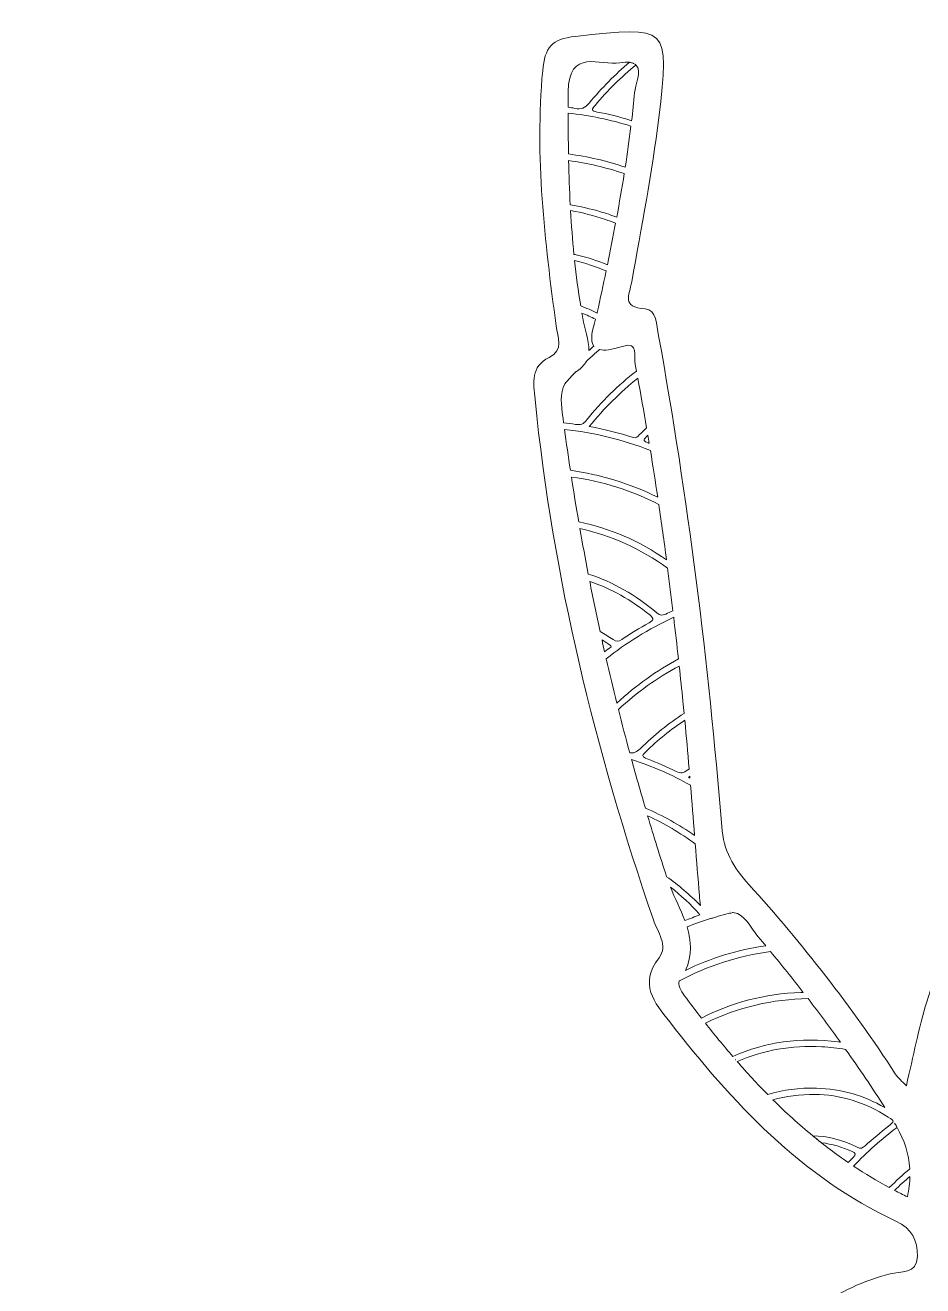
# Model space of a CAD drawing. Extents: x 40 to 1960, y -815 to -185.
# Drawn here: x 39.9 to 192.2, y -402.6 to -188.8 of the extents above; entities that cross this region are included whole.
import ezdxf

# ---------------------------------------------------------------- set-up
doc = ezdxf.new("R2010")
doc.units = 0
doc.header["$MEASUREMENT"] = 0
doc.layers.add('Layer 1', color=7, linetype='Continuous')

# ---------------------------------------------------------------- blocks, each defined once
blk = doc.blocks.new('block 3')
at = {"layer": 'Layer 1', "lineweight": 0}
for points, knots in [([(475.35, -586.38), (480.16, -585.13), (480.2, -582.26), (478.77, -577.99), (466.26, -540.62), (452.7, -503.66), (436.7, -467.62), (435.18, -464.18), (432.57, -461.12), (434.58, -456.68), (435.74, -454.12), (432.86, -453.58), (430.88, -452.94), (412.09, -446.77), (392.88, -442.1), (373.14, -441.15), (365.22, -440.77), (362.19, -438.62), (360.86, -430.79), (358.35, -415.98), (350.27, -405.17), (335.1, -400.74), (333.04, -400.14), (329.62, -401.03), (329.6, -397.12), (329.58, -393.89), (331.58, -392.44), (334.27, -391.11), (350.79, -382.95), (362.72, -369.71), (373.48, -355.2), (374.93, -353.24), (376.19, -351.25), (374.45, -349.03), (372.01, -345.91), (373.44, -343.12), (374.49, -340.04), (384.28, -311.56), (391.4, -282.47), (394.36, -252.45), (394.53, -250.66), (395.8, -248.17), (394.2, -247.2), (387.47, -243.09), (391.46, -237.32), (391.91, -232.49), (392.77, -223.34), (394.19, -214.16), (393.53, -205.03), (392.36, -188.8), (396.04, -191.71), (378.88, -189.99), (372.53, -189.36), (371.33, -192.01), (372.28, -197.47), (374.32, -209.21), (376.18, -220.98), (378.07, -232.74), (378.28, -234.06), (380.09, -236.18), (377.33, -236.48), (373.16, -236.94), (373.85, -240.05), (373.38, -242.58), (368.12, -270.56), (364.89, -298.81), (362.49, -327.16), (362.34, -328.89), (362.45, -330.42), (360.78, -332.01), (352.3, -340.12), (345.55, -349.71), (338.47, -359), (336.11, -362.1), (334.7, -366.02), (331.03, -368.61), (329.16, -352.24), (324.09, -338.84), (306.57, -334.53), (304.9, -334.12), (304.38, -332.93), (304.46, -331.47), (304.79, -325.6), (302.88, -319.96), (304.37, -313.81), (307.46, -301.09), (296.22, -286.59), (285.14, -288.88), (279.96, -289.94), (275.28, -289.68), (270.44, -288.86), (261.67, -287.37), (253.05, -288.25), (244.43, -289.82), (243.09, -290.07), (241.9, -290.49), (240.44, -290.17), (225.89, -287.02), (213.78, -297.69), (216.23, -312.27), (217.2, -318.08), (216.63, -323.56), (216.57, -329.22), (216.53, -332.79), (215.39, -334.22), (211.84, -335.25), (202.13, -338.07), (195.75, -344.71), (192.81, -354.39), (191.44, -358.9), (190.56, -363.57), (189.36, -368.63), (188.62, -367.85), (187.93, -367.3), (187.48, -366.61), (180.11, -355.21), (171.75, -344.55), (162.66, -334.5), (159.94, -331.49), (158.38, -328.84), (158.05, -324.65), (155.81, -296.75), (152.33, -268.99), (147.35, -241.44), (147.02, -239.64), (147.03, -236.99), (145.07, -236.87), (140.97, -236.62), (142.39, -234.55), (142.79, -232.3), (144.43, -223.05), (146.24, -213.81), (147.37, -204.49), (149.28, -188.78), (149.1, -188.93), (133.25, -190.68), (129.15, -191.13), (128.05, -192.55), (127.69, -196.52), (126.35, -211.07), (128.03, -225.4), (129.97, -239.74), (130.24, -241.76), (131.38, -243.83), (128.79, -245.13), (125.61, -246.72), (126.11, -249.35), (126.39, -252.22), (129.43, -282.47), (136.59, -311.77), (146.46, -340.47), (147.19, -342.58), (149.01, -344.87), (147.42, -346.94), (143.95, -351.42), (146.63, -354.48), (149.23, -357.81), (159.9, -371.49), (171.5, -384.11), (187.6, -391.59), (190.33, -392.85), (191.27, -394.91), (191.25, -397.57), (191.22, -400.66), (188.3, -400.1), (186.63, -400.53), (182.12, -401.72), (178.01, -403.54), (174.25, -406.27), (164.41, -413.42), (160.77, -423.97), (158.78, -435.21), (158.09, -439.11), (156.81, -440.64), (152.76, -440.76), (133.84, -441.34), (115.49, -445.38), (97.4, -450.62), (91.92, -452.21), (83.79, -451.87), (86.79, -461.8), (86.89, -462.15), (86.52, -462.66), (86.33, -463.07), (76.22, -485.63), (66.35, -508.29), (58.27, -531.67), (52.73, -547.68), (47.07, -563.65), (41.51, -579.65), (40.59, -582.28), (40.55, -584.85), (43.95, -585.63), (48.56, -586.68), (48.64, -589.63), (47.85, -593.4), (42.87, -617.1), (41.35, -641.14), (41.56, -665.27), (41.7, -681.66), (39.93, -678.91), (56.26, -679.16), (60.87, -679.24), (62.3, -677.45), (62.34, -673.17), (62.38, -668.13), (63.15, -663.09), (63.16, -658.04), (63.22, -637.84), (64.13, -617.62), (62.28, -597.44), (62.14, -595.85), (60.27, -591.79), (64.54, -593.05), (68.84, -594.31), (69.34, -591.92), (70.04, -589.19), (79.31, -553.53), (87.84, -517.7), (94.28, -481.41), (95.14, -476.58), (96.89, -475.75), (100.86, -476.65), (115.54, -479.98), (130.45, -480.2), (145.37, -479.64), (149.98, -479.47), (150.81, -480.91), (150.21, -485.06), (148.28, -498.46), (146.41, -511.89), (146.04, -525.43), (145.92, -529.86), (144.28, -532.39), (140.7, -534.84), (120.95, -548.32), (107.03, -567.11), (94.17, -586.82), (92.93, -588.73), (91.96, -591.24), (94.71, -591.83), (100.16, -593.02), (99.6, -597.45), (100.2, -600.93), (107.8, -645.31), (119.43, -688.59), (135.49, -730.65), (136.63, -733.62), (136.86, -736.4), (136.11, -739.36), (131.88, -756.05), (129.25, -773.03), (127.03, -790.09), (124.93, -806.3), (125.02, -805.79), (140.83, -809.28), (147.93, -810.84), (149.64, -808.9), (150.07, -802.37), (151.41, -781.96), (152.4, -761.57), (150.59, -741.14), (150.47, -739.79), (150.15, -737.48), (150.72, -737.2), (157.51, -733.83), (153.04, -728.9), (152.33, -724.83), (151.38, -719.45), (149.53, -714.22), (148.08, -708.92), (138.34, -673.36), (127.16, -638.24), (115.24, -603.35), (114.56, -601.36), (111.46, -598.54), (115.44, -597.04), (125.61, -593.21), (135.12, -588.04), (145.12, -582.14), (145.47, -585.49), (145.78, -587.73), (145.93, -589.97), (147.4, -610.89), (151.06, -631.41), (158.6, -651.01), (166.12, -670.54), (175.93, -688.54), (195.34, -699.17), (197.2, -700.19), (198.46, -702.47), (199.76, -704.32), (223.81, -738.61), (273.84, -746.11), (306.25, -719.46), (318.51, -709.39), (328.14, -696.28), (341.24, -686.97), (342.32, -686.19), (343.08, -684.93), (343.94, -683.86), (360.39, -663.35), (367.64, -639.12), (371.96, -613.8), (373.71, -603.52), (374.67, -593.11), (376.08, -582.01), (384.59, -587.7), (392.8, -592.3), (401.69, -595.34), (406.81, -597.1), (407.28, -599.13), (405.51, -604.17), (391.13, -645.23), (378.27, -686.77), (367.42, -728.92), (366.86, -731.11), (365.28, -734.35), (367.45, -735.23), (372.22, -737.15), (370.16, -740.46), (369.96, -743.27), (368.56, -763.72), (369.32, -784.12), (371.01, -804.51), (371.39, -809.1), (373.02, -811.16), (378.05, -809.59), (381.74, -808.44), (385.69, -807.8), (389.55, -807.65), (394.39, -807.46), (394.93, -805.24), (394.62, -800.98), (393.14, -780.56), (389.74, -760.47), (385.03, -740.59), (384.15, -736.87), (384.28, -733.58), (385.61, -729.91), (390.51, -716.35), (395.3, -702.74), (399.64, -688.98), (408.96, -659.46), (415.66, -629.29), (421.13, -598.82), (421.53, -596.56), (420.87, -593.43), (424.3, -592.63), (428.83, -591.57), (428.23, -589.23), (426.19, -586.14), (413.09, -566.34), (399.19, -547.27), (378.73, -534.21), (376.54, -532.8), (374.89, -531.38), (374.64, -528.37), (373.45, -513.98), (372.21, -499.58), (370.56, -485.24), (370, -480.45), (371.39, -479.44), (375.92, -479.65), (390.17, -480.33), (404.45, -479.89), (418.45, -477.2), (424.32, -476.07), (425.8, -477.71), (426.75, -483.03), (432.98, -517.99), (441.38, -552.47), (450.28, -586.83), (451.47, -591.42), (452.06, -595.79), (458.83, -592.3), (458.68, -595.3), (458.61, -597.57), (458.46, -599.85), (456.87, -624.4), (457.09, -648.95), (458.54, -673.51), (458.77, -677.52), (459.99, -679.54), (464.23, -679.12), (466.05, -678.94), (467.91, -679.11), (469.74, -679.13), (479.06, -679.24), (479.16, -679.24), (479.25, -669.73), (479.49, -643.97), (478.15, -618.34), (472.96, -593.03), (472.44, -590.51), (471.22, -587.46), (475.35, -586.38)], [0, 0, 0, 0, 1, 1, 1, 2, 2, 2, 3, 3, 3, 4, 4, 4, 5, 5, 5, 6, 6, 6, 7, 7, 7, 8, 8, 8, 9, 9, 9, 10, 10, 10, 11, 11, 11, 12, 12, 12, 13, 13, 13, 14, 14, 14, 15, 15, 15, 16, 16, 16, 17, 17, 17, 18, 18, 18, 19, 19, 19, 20, 20, 20, 21, 21, 21, 22, 22, 22, 23, 23, 23, 24, 24, 24, 25, 25, 25, 26, 26, 26, 27, 27, 27, 28, 28, 28, 29, 29, 29, 30, 30, 30, 31, 31, 31, 32, 32, 32, 33, 33, 33, 34, 34, 34, 35, 35, 35, 36, 36, 36, 37, 37, 37, 38, 38, 38, 39, 39, 39, 40, 40, 40, 41, 41, 41, 42, 42, 42, 43, 43, 43, 44, 44, 44, 45, 45, 45, 46, 46, 46, 47, 47, 47, 48, 48, 48, 49, 49, 49, 50, 50, 50, 51, 51, 51, 52, 52, 52, 53, 53, 53, 54, 54, 54, 55, 55, 55, 56, 56, 56, 57, 57, 57, 58, 58, 58, 59, 59, 59, 60, 60, 60, 61, 61, 61, 62, 62, 62, 63, 63, 63, 64, 64, 64, 65, 65, 65, 66, 66, 66, 67, 67, 67, 68, 68, 68, 69, 69, 69, 70, 70, 70, 71, 71, 71, 72, 72, 72, 73, 73, 73, 74, 74, 74, 75, 75, 75, 76, 76, 76, 77, 77, 77, 78, 78, 78, 79, 79, 79, 80, 80, 80, 81, 81, 81, 82, 82, 82, 83, 83, 83, 84, 84, 84, 85, 85, 85, 86, 86, 86, 87, 87, 87, 88, 88, 88, 89, 89, 89, 90, 90, 90, 91, 91, 91, 92, 92, 92, 93, 93, 93, 94, 94, 94, 95, 95, 95, 96, 96, 96, 97, 97, 97, 98, 98, 98, 99, 99, 99, 100, 100, 100, 101, 101, 101, 102, 102, 102, 103, 103, 103, 104, 104, 104, 105, 105, 105, 106, 106, 106, 107, 107, 107, 108, 108, 108, 109, 109, 109, 110, 110, 110, 111, 111, 111, 112, 112, 112, 113, 113, 113, 114, 114, 114, 115, 115, 115, 116, 116, 116, 117, 117, 117, 118, 118, 118, 119, 119, 119, 120, 120, 120, 121, 121, 121, 122, 122, 122, 123, 123, 123, 124, 124, 124, 125, 125, 125, 126, 126, 126, 127, 127, 127, 128, 128, 128, 129, 129, 129, 130, 130, 130, 131, 131, 131, 132, 132, 132, 132]), ([(132.02, -200.08), (132.05, -192.59), (137.49, -195.68), (140.77, -195.15), (141.44, -195.04), (141.97, -195.02), (142.4, -195.07), (140, -197.11), (137.72, -199.41), (135.57, -201.98), (134.86, -202.83), (134.22, -203.12), (133.16, -202.88), (132.78, -202.79), (132.4, -202.74), (132.01, -202.7), (132.01, -201.83), (132.02, -200.96), (132.02, -200.08)], [0, 0, 0, 0, 1, 1, 1, 2, 2, 2, 3, 3, 3, 4, 4, 4, 5, 5, 5, 6, 6, 6, 6]), ([(143.27, -200.24), (143.13, -201.83), (142.96, -203.42), (142.77, -205), (142.67, -204.98), (142.57, -204.95), (142.47, -204.91), (140.67, -204.28), (138.81, -203.82), (136.92, -203.51), (135.85, -203.33), (136.04, -203.02), (136.57, -202.38), (138.69, -199.84), (141, -197.56), (143.5, -195.53), (144.56, -196.54), (143.4, -198.93), (143.27, -200.24)], [0, 0, 0, 0, 1, 1, 1, 2, 2, 2, 3, 3, 3, 4, 4, 4, 5, 5, 5, 6, 6, 6, 6]), ([(142.75, -195.14), (142.65, -195.11), (142.54, -195.09), (142.42, -195.08), (142.54, -195.09), (142.65, -195.11), (142.75, -195.14)], [0, 0, 0, 0, 1, 1, 1, 2, 2, 2, 2]), ([(142.97, -195.2), (142.9, -195.18), (142.83, -195.16), (142.76, -195.14), (142.83, -195.16), (142.9, -195.18), (142.97, -195.2)], [0, 0, 0, 0, 1, 1, 1, 2, 2, 2, 2]), ([(143.16, -195.28), (143.12, -195.27), (143.08, -195.25), (143.04, -195.23), (143.08, -195.25), (143.12, -195.27), (143.16, -195.28)], [0, 0, 0, 0, 1, 1, 1, 2, 2, 2, 2]), ([(143.32, -195.38), (143.29, -195.36), (143.27, -195.34), (143.24, -195.33), (143.27, -195.34), (143.29, -195.36), (143.32, -195.38)], [0, 0, 0, 0, 1, 1, 1, 2, 2, 2, 2]), ([(143.47, -195.49), (143.44, -195.47), (143.42, -195.45), (143.4, -195.43), (143.42, -195.45), (143.44, -195.47), (143.47, -195.49)], [0, 0, 0, 0, 1, 1, 1, 2, 2, 2, 2]), ([(132.07, -210.62), (132.03, -208.31), (132.02, -206.01), (132.01, -203.7), (135.64, -204.07), (139.2, -204.8), (142.66, -205.88), (142.37, -208.21), (142.05, -210.54), (141.69, -212.86), (138.54, -211.78), (135.32, -211.04), (132.07, -210.62)], [0, 0, 0, 0, 1, 1, 1, 2, 2, 2, 3, 3, 3, 4, 4, 4, 4]), ([(137.49, -220.41), (135.79, -219.91), (134.08, -219.53), (132.36, -219.25), (132.23, -216.75), (132.15, -214.25), (132.09, -211.74), (135.29, -212.16), (138.45, -212.89), (141.52, -213.95), (141.13, -216.42), (140.7, -218.88), (140.24, -221.34), (139.34, -221), (138.43, -220.68), (137.49, -220.41)], [0, 0, 0, 0, 1, 1, 1, 2, 2, 2, 3, 3, 3, 4, 4, 4, 5, 5, 5, 5]), ([(138.66, -229.42), (136.96, -228.71), (135.19, -228.14), (133.36, -227.72), (133.23, -227.69), (133.11, -227.67), (132.99, -227.64), (132.74, -225.16), (132.56, -222.69), (132.42, -220.21), (134.43, -220.57), (136.39, -221.09), (138.32, -221.72), (138.9, -221.92), (139.48, -222.12), (140.05, -222.34), (139.61, -224.7), (139.14, -227.06), (138.66, -229.42)], [0, 0, 0, 0, 1, 1, 1, 2, 2, 2, 3, 3, 3, 4, 4, 4, 5, 5, 5, 6, 6, 6, 6]), ([(134.14, -236.38), (133.71, -233.81), (133.36, -231.24), (133.09, -228.67), (134.95, -229.11), (136.73, -229.71), (138.44, -230.46), (137.96, -232.8), (137.46, -235.14), (136.95, -237.48), (136.94, -237.52), (136.93, -237.56), (136.92, -237.6), (136.02, -237.14), (135.09, -236.73), (134.14, -236.38)], [0, 0, 0, 0, 1, 1, 1, 2, 2, 2, 3, 3, 3, 4, 4, 4, 5, 5, 5, 5]), ([(136.36, -243.21), (136.08, -243.46), (135.8, -243.7), (135.52, -243.94), (135.58, -242.17), (134.81, -240.2), (134.49, -238.48), (134.44, -238.19), (134.39, -237.89), (134.34, -237.6), (135.13, -237.91), (135.91, -238.26), (136.65, -238.65), (136.19, -240.31), (135.61, -242.23), (136.36, -243.21)], [0, 0, 0, 0, 1, 1, 1, 2, 2, 2, 3, 3, 3, 4, 4, 4, 5, 5, 5, 5]), ([(131.45, -249.57), (132.05, -248.9), (132.66, -248.24), (133.29, -247.59), (133.38, -247.52), (133.47, -247.45), (133.58, -247.39), (134.28, -246.93), (134.75, -246.41), (135.05, -245.84), (135.05, -245.84), (135.05, -245.84), (135.05, -245.84), (135.3, -245.6), (135.56, -245.36), (135.81, -245.12), (136.31, -244.67), (136.81, -244.23), (137.32, -243.8), (137.32, -243.8), (137.32, -243.8), (137.32, -243.8), (138.12, -243.98), (139.36, -243.85), (141.21, -243.25), (144.1, -242.31), (143.12, -245.07), (143.36, -246.29), (143.43, -246.67), (143.5, -247.05), (143.58, -247.43), (140.49, -249.82), (137.67, -252.59), (135.14, -255.74), (134.61, -256.41), (134.13, -256.62), (133.28, -256.48), (132.6, -256.37), (131.92, -256.28), (131.24, -256.2), (131.19, -255.87), (131.15, -255.55), (131.1, -255.22), (130.84, -253.22), (130.53, -251.29), (131.45, -249.57)], [0, 0, 0, 0, 1, 1, 1, 2, 2, 2, 3, 3, 3, 4, 4, 4, 5, 5, 5, 6, 6, 6, 7, 7, 7, 8, 8, 8, 9, 9, 9, 10, 10, 10, 11, 11, 11, 12, 12, 12, 13, 13, 13, 14, 14, 14, 15, 15, 15, 15]), ([(133.28, -247.59), (133.17, -247.67), (133.07, -247.74), (132.98, -247.82), (133.07, -247.74), (133.17, -247.67), (133.28, -247.59)], [0, 0, 0, 0, 1, 1, 1, 2, 2, 2, 2]), ([(145.32, -257.06), (144.9, -257.45), (144.49, -257.85), (144.08, -258.27), (143.8, -258.56), (143.58, -258.9), (143.02, -258.71), (140.68, -257.92), (138.27, -257.34), (135.57, -256.82), (138.14, -253.73), (140.88, -251), (143.81, -248.66), (144.34, -251.45), (144.84, -254.26), (145.32, -257.06)], [0, 0, 0, 0, 1, 1, 1, 2, 2, 2, 3, 3, 3, 4, 4, 4, 5, 5, 5, 5]), ([(145.96, -260.89), (146.39, -263.54), (146.81, -266.18), (147.2, -268.83), (142.45, -266.49), (137.45, -264.98), (132.39, -264.26), (132.04, -261.95), (131.71, -259.64), (131.39, -257.33), (136.38, -257.86), (141.28, -259.07), (145.96, -260.89)], [0, 0, 0, 0, 1, 1, 1, 2, 2, 2, 3, 3, 3, 4, 4, 4, 4]), ([(145.76, -259.67), (145.69, -259.65), (145.63, -259.62), (145.56, -259.6), (144.81, -259.34), (144.69, -259.13), (145.31, -258.52), (145.38, -258.45), (145.46, -258.38), (145.53, -258.31), (145.61, -258.76), (145.68, -259.22), (145.76, -259.67)], [0, 0, 0, 0, 1, 1, 1, 2, 2, 2, 3, 3, 3, 4, 4, 4, 4]), ([(148.69, -279.46), (144.11, -276.24), (139.14, -274.09), (133.81, -273.02), (133.37, -270.48), (132.96, -267.95), (132.56, -265.4), (137.87, -266.14), (142.81, -267.7), (147.38, -270.06), (147.84, -273.19), (148.28, -276.33), (148.69, -279.46)], [0, 0, 0, 0, 1, 1, 1, 2, 2, 2, 3, 3, 3, 4, 4, 4, 4]), ([(148.88, -280.88), (149.19, -283.28), (149.49, -285.68), (149.78, -288.09), (149.37, -288.27), (148.96, -288.45), (148.55, -288.64), (147.96, -288.92), (147.58, -288.9), (147.07, -288.46), (143.49, -285.39), (139.61, -283.2), (135.43, -281.86), (134.93, -279.3), (134.46, -276.73), (134, -274.15), (139.29, -275.3), (144.3, -277.52), (148.88, -280.88)], [0, 0, 0, 0, 1, 1, 1, 2, 2, 2, 3, 3, 3, 4, 4, 4, 5, 5, 5, 6, 6, 6, 6]), ([(135.67, -283.11), (139.32, -284.34), (142.71, -286.24), (145.86, -288.79), (146.63, -289.42), (146.53, -289.67), (145.72, -290.12), (144.14, -291), (142.61, -291.96), (141.12, -292.95), (140.56, -293.32), (140.21, -293.36), (139.64, -292.97), (138.92, -292.47), (138.18, -292.02), (137.44, -291.61), (136.82, -288.78), (136.23, -285.95), (135.67, -283.11)], [0, 0, 0, 0, 1, 1, 1, 2, 2, 2, 3, 3, 3, 4, 4, 4, 5, 5, 5, 6, 6, 6, 6]), ([(150.71, -296.25), (147.05, -298.22), (143.56, -300.72), (140.26, -303.74), (139.64, -301.24), (139.04, -298.74), (138.47, -296.23), (141.84, -293.56), (145.67, -291.15), (149.91, -289.19), (150.19, -291.54), (150.46, -293.9), (150.71, -296.25)], [0, 0, 0, 0, 1, 1, 1, 2, 2, 2, 3, 3, 3, 4, 4, 4, 4]), ([(137.75, -293.01), (138.23, -293.31), (138.7, -293.62), (139.17, -293.96), (139.22, -293.99), (139.25, -294.07), (139.33, -294.19), (138.95, -294.47), (138.57, -294.77), (138.2, -295.06), (138.04, -294.38), (137.89, -293.69), (137.75, -293.01)], [0, 0, 0, 0, 1, 1, 1, 2, 2, 2, 3, 3, 3, 4, 4, 4, 4]), ([(142.45, -312.16), (141.79, -309.72), (141.15, -307.27), (140.53, -304.82), (143.68, -301.88), (147.12, -299.43), (150.85, -297.47), (151.06, -299.46), (151.27, -301.45), (151.48, -303.44), (151.54, -304.13), (151.61, -304.81), (151.68, -305.49), (149.09, -307.16), (146.59, -309.15), (144.2, -311.48), (143.62, -312.04), (143.14, -312.29), (142.45, -312.16)], [0, 0, 0, 0, 1, 1, 1, 2, 2, 2, 3, 3, 3, 4, 4, 4, 5, 5, 5, 6, 6, 6, 6]), ([(152.53, -314.88), (152.45, -314.94), (152.36, -315.01), (152.28, -315.07), (151.62, -315.61), (151.15, -315.73), (150.35, -315.34), (148.74, -314.53), (147.07, -313.84), (145.4, -313.19), (144.65, -312.89), (144.41, -312.73), (145.1, -312.05), (147.2, -309.98), (149.43, -308.19), (151.79, -306.66), (152.05, -309.4), (152.3, -312.13), (152.53, -314.88)], [0, 0, 0, 0, 1, 1, 1, 2, 2, 2, 3, 3, 3, 4, 4, 4, 5, 5, 5, 6, 6, 6, 6]), ([(152.76, -317.68), (153, -320.52), (153.23, -323.35), (153.45, -326.18), (150.86, -324.38), (148.07, -322.83), (145.1, -321.54), (144.3, -318.8), (143.51, -316.06), (142.76, -313.32), (146.28, -314.44), (149.61, -315.89), (152.76, -317.68)], [0, 0, 0, 0, 1, 1, 1, 2, 2, 2, 3, 3, 3, 4, 4, 4, 4]), ([(152.67, -316.49), (152.58, -316.44), (152.5, -316.39), (152.42, -316.35), (152.49, -316.29), (152.57, -316.23), (152.64, -316.16), (152.65, -316.27), (152.66, -316.38), (152.67, -316.49)], [0, 0, 0, 0, 1, 1, 1, 2, 2, 2, 3, 3, 3, 3]), ([(145.49, -322.86), (148.32, -324.16), (151.01, -325.74), (153.57, -327.61), (153.8, -330.53), (154.03, -333.45), (154.27, -336.36), (154.32, -336.88), (154.37, -337.49), (154.48, -338.08), (152.64, -336.24), (150.71, -334.6), (148.71, -333.18), (147.59, -329.75), (146.52, -326.31), (145.49, -322.86)], [0, 0, 0, 0, 1, 1, 1, 2, 2, 2, 3, 3, 3, 4, 4, 4, 5, 5, 5, 5]), ([(154.35, -339.64), (153.5, -339.97), (152.65, -340.29), (151.81, -340.63), (151.09, -338.71), (150.11, -336.83), (149.35, -334.94), (151.14, -336.33), (152.82, -337.9), (154.35, -339.64)], [0, 0, 0, 0, 1, 1, 1, 2, 2, 2, 3, 3, 3, 3]), ([(156.65, -340.14), (157.75, -339.81), (158.86, -339.51), (160, -339.24), (162.01, -339.53), (162.9, -341.76), (164.2, -343.3), (164.64, -343.82), (165.07, -344.35), (165.51, -344.88), (160.72, -345.57), (156.19, -346.98), (151.9, -349.08), (153.11, -346.49), (152.91, -344.05), (152.17, -341.69), (153.46, -341.18), (154.78, -340.71), (156.13, -340.29), (156.29, -340.27), (156.47, -340.22), (156.65, -340.14)], [0, 0, 0, 0, 1, 1, 1, 2, 2, 2, 3, 3, 3, 4, 4, 4, 5, 5, 5, 6, 6, 6, 7, 7, 7, 7]), ([(159.5, -339.21), (159.49, -339.21), (159.47, -339.21), (159.45, -339.21), (159.47, -339.21), (159.49, -339.21), (159.5, -339.21)], [0, 0, 0, 0, 1, 1, 1, 2, 2, 2, 2]), ([(159.98, -339.23), (159.95, -339.23), (159.92, -339.23), (159.9, -339.23), (159.92, -339.23), (159.95, -339.23), (159.98, -339.23)], [0, 0, 0, 0, 1, 1, 1, 2, 2, 2, 2]), ([(151.69, -353.32), (151.19, -352.65), (150.54, -351.31), (150.83, -350.91), (150.84, -350.89), (150.86, -350.87), (150.87, -350.85), (155.7, -348.27), (160.85, -346.6), (166.32, -345.87), (168.21, -348.15), (170.06, -350.46), (171.87, -352.8), (171.74, -352.8), (171.61, -352.8), (171.48, -352.81), (165.34, -353.04), (159.72, -354.52), (154.61, -357.15), (153.63, -355.89), (152.66, -354.61), (151.69, -353.32)], [0, 0, 0, 0, 1, 1, 1, 2, 2, 2, 3, 3, 3, 4, 4, 4, 5, 5, 5, 6, 6, 6, 7, 7, 7, 7]), ([(172.7, -353.86), (174.58, -356.29), (176.41, -358.76), (178.2, -361.26), (178.08, -361.25), (177.97, -361.23), (177.84, -361.21), (171.41, -360.37), (165.43, -361.19), (159.94, -363.67), (158.35, -361.83), (156.81, -359.95), (155.3, -358.03), (160.76, -355.3), (166.74, -353.94), (172.7, -353.86)], [0, 0, 0, 0, 1, 1, 1, 2, 2, 2, 3, 3, 3, 4, 4, 4, 5, 5, 5, 5]), ([(160.67, -364.52), (165.1, -362.6), (169.88, -361.75), (175.01, -362.01), (176.39, -362.08), (177.74, -362.23), (179.06, -362.47), (181.36, -365.7), (183.58, -368.99), (185.72, -372.34), (182.17, -370.28), (178.3, -369.17), (174.1, -369.04), (171.22, -368.95), (168.48, -369.31), (165.86, -370.13), (164.07, -368.32), (162.35, -366.44), (160.67, -364.52)], [0, 0, 0, 0, 1, 1, 1, 2, 2, 2, 3, 3, 3, 4, 4, 4, 5, 5, 5, 6, 6, 6, 6]), ([(160.37, -364.18), (160.4, -364.21), (160.42, -364.23), (160.44, -364.26), (160.42, -364.23), (160.4, -364.21), (160.37, -364.18)], [0, 0, 0, 0, 1, 1, 1, 2, 2, 2, 2]), ([(166.74, -371.02), (168.95, -370.4), (171.31, -370.09), (173.87, -370.1), (178.06, -370.12), (182.37, -371.41), (186.3, -373.95), (187.38, -374.65), (187.36, -374.62), (186.33, -375.47), (184.99, -376.56), (183.66, -377.67), (182.37, -378.83), (181.92, -379.23), (181.59, -379.35), (181, -379.05), (178.5, -377.79), (176, -377.15), (173.49, -377.12), (171.13, -375.19), (168.89, -373.15), (166.74, -371.02)], [0, 0, 0, 0, 1, 1, 1, 2, 2, 2, 3, 3, 3, 4, 4, 4, 5, 5, 5, 6, 6, 6, 7, 7, 7, 7]), ([(180.42, -382.26), (182.68, -379.86), (185.13, -377.67), (187.79, -375.7), (189, -377.9), (189.8, -380.16), (189.95, -382.73), (188.77, -383.72), (187.61, -384.78), (186.47, -385.9), (184.37, -384.77), (182.36, -383.55), (180.42, -382.26)], [0, 0, 0, 0, 1, 1, 1, 2, 2, 2, 3, 3, 3, 4, 4, 4, 4]), ([(187.74, -375.61), (187.62, -375.4), (187.5, -375.18), (187.37, -374.97), (187.5, -375.18), (187.62, -375.4), (187.74, -375.61)], [0, 0, 0, 0, 1, 1, 1, 2, 2, 2, 2]), ([(179.51, -381.65), (177.42, -380.22), (175.42, -378.71), (173.49, -377.13), (173.98, -377.53), (174.47, -377.92), (174.96, -378.31), (176.76, -378.51), (178.48, -379.01), (180.15, -379.78), (180.73, -380.05), (180.89, -380.26), (180.35, -380.8), (180.06, -381.08), (179.78, -381.36), (179.51, -381.65)], [0, 0, 0, 0, 1, 1, 1, 2, 2, 2, 3, 3, 3, 4, 4, 4, 5, 5, 5, 5]), ([(189.53, -387.47), (188.8, -387.12), (188.09, -386.75), (187.38, -386.38), (188.22, -385.55), (189.08, -384.75), (189.97, -384), (189.94, -385.09), (189.81, -386.24), (189.53, -387.47)], [0, 0, 0, 0, 1, 1, 1, 2, 2, 2, 3, 3, 3, 3])]:
    blk.add_open_spline(points, degree=3, knots=knots, dxfattribs=at)
blk = doc.blocks.new('block 2')
at = {"layer": 'Layer 1'}
blk.add_blockref('block 3', (0, 0), dxfattribs=at)

msp = doc.modelspace()

# ---------------------------------------------------------------- block references
at = {"layer": 'Layer 1'}
msp.add_blockref('block 2', (0, 0), dxfattribs=at)

doc.saveas('drawing.dxf')
